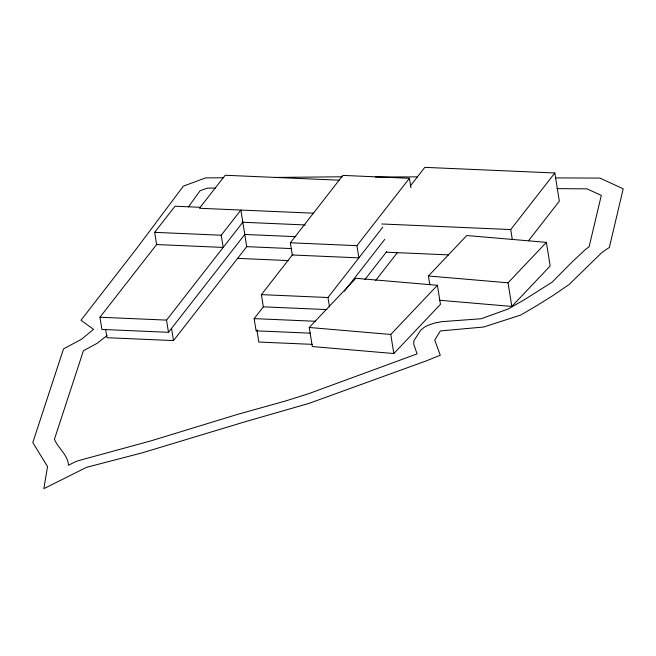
<?xml version="1.0" encoding="UTF-8"?>
<svg xmlns="http://www.w3.org/2000/svg" width="656" height="656" viewBox="0 0 656 656"><rect width="100%" height="100%" fill="white"/><g stroke="black" fill="none" stroke-linecap="round" stroke-linejoin="round"><path stroke-width="0.98" d="M188.452 206.911L200.08 190.707L207.28 188.174L215.299 188.067M291.69 248.599L246.73 246.656L240.867 210.051L221.236 235.225L223.196 247.427L156.612 244.54L154.66 232.339L175.021 206.222L200.211 207.304M244.885 234.307L168.494 332.305L101.91 329.435L99.95 317.233L156.94 244.122M168.494 332.305L166.542 320.112L242.925 222.105M105.575 329.255L106.928 337.701L173.512 340.579L246.836 246.508M409.442 178.284L356.921 245.664L358.881 257.865L292.297 254.987L290.346 242.786L342.867 175.406L409.442 178.284L410.943 187.673M326.901 309.591L263.343 306.836L261.391 294.634L292.863 254.257M310.583 333.182L256.102 330.829L254.151 318.627L263.564 306.549M410.328 185.943L424.817 167.354L554.82 172.979L559.338 201.187L528.474 240.793M329.476 306.901L327.975 297.521L382.743 227.255M344.408 291.141L384.76 239.366M364.818 279.661L386.753 251.519M375.552 280.604L397.487 252.462M512.336 239.629L510.721 229.551L554.82 172.979M309.238 327.483L355.872 278.292L437.413 285.278L440.463 304.343L393.83 353.535L312.297 346.548L309.238 327.483L390.779 334.47L437.413 285.278M429.836 284.843L428.417 275.979L466.76 235.529L546.382 242.359L550.171 265.992L511.828 306.442L439.348 300.235M428.417 275.979L508.039 282.802L546.382 242.359M107.117 335.511L97.129 343.326L83.394 350.812L54.432 439.249C57.982 448.155 68.339 455.428 68.437 465.284L73.431 462.726A21.41 10.471 -8.5 0 1 77.957 460.815L150.896 440.873L237.579 414.371L285.048 401.128L308.656 393.69L417.068 353.896L413.657 343.965L413.969 340.644L420.726 330.14L424.53 327.057L428.598 325.056L435.141 322.916L442.259 321.62L481.258 318.742L508.449 308.886L524.956 299.374L552.237 282.064L571.77 262.334L585.111 249.747L589.104 246.754L601.322 195.381L586.972 188.854L556.944 188.625M274.88 177.44L342.112 176.784M417.446 176.882L375.306 177.005M223.68 177.768L205.607 177.899L183.352 186.156L136.432 248.755L81 320.243L93.521 329.353L81.541 339.242L63.525 348.877L32.8 442.562L47.535 466.564L43.87 488.646L86.469 467.351L142.327 452.804L245.401 421.669L308.976 403.399L425.851 361.038L440.299 355.232L434.723 340.046L440.356 330.927L483.62 327.024L520.634 315.101L536.92 305.565L553.115 295.454L569.162 284.45L601.913 252.503L609.367 247.427L623.2 188.821L599.978 178.104L555.566 177.891M339.136 180.187L225.188 175.259L199.465 208.264L313.404 213.192M381.751 223.975L510.721 229.551M242.113 222.22L305.188 224.951M244.77 234.454L295.856 236.668M154.66 232.339L221.236 235.225M290.346 242.786L356.921 245.664M386.269 252.191L448.704 254.889M237.464 258.366L288.533 260.58M261.391 294.634L327.975 297.521M254.151 318.627L315.692 321.284M99.95 317.233L166.542 320.112M312.297 344.359L258.825 342.047L256.865 329.845M508.039 282.802L511.828 306.442M390.779 334.47L393.83 353.535M171.552 328.377L173.512 340.579"/></g></svg>
